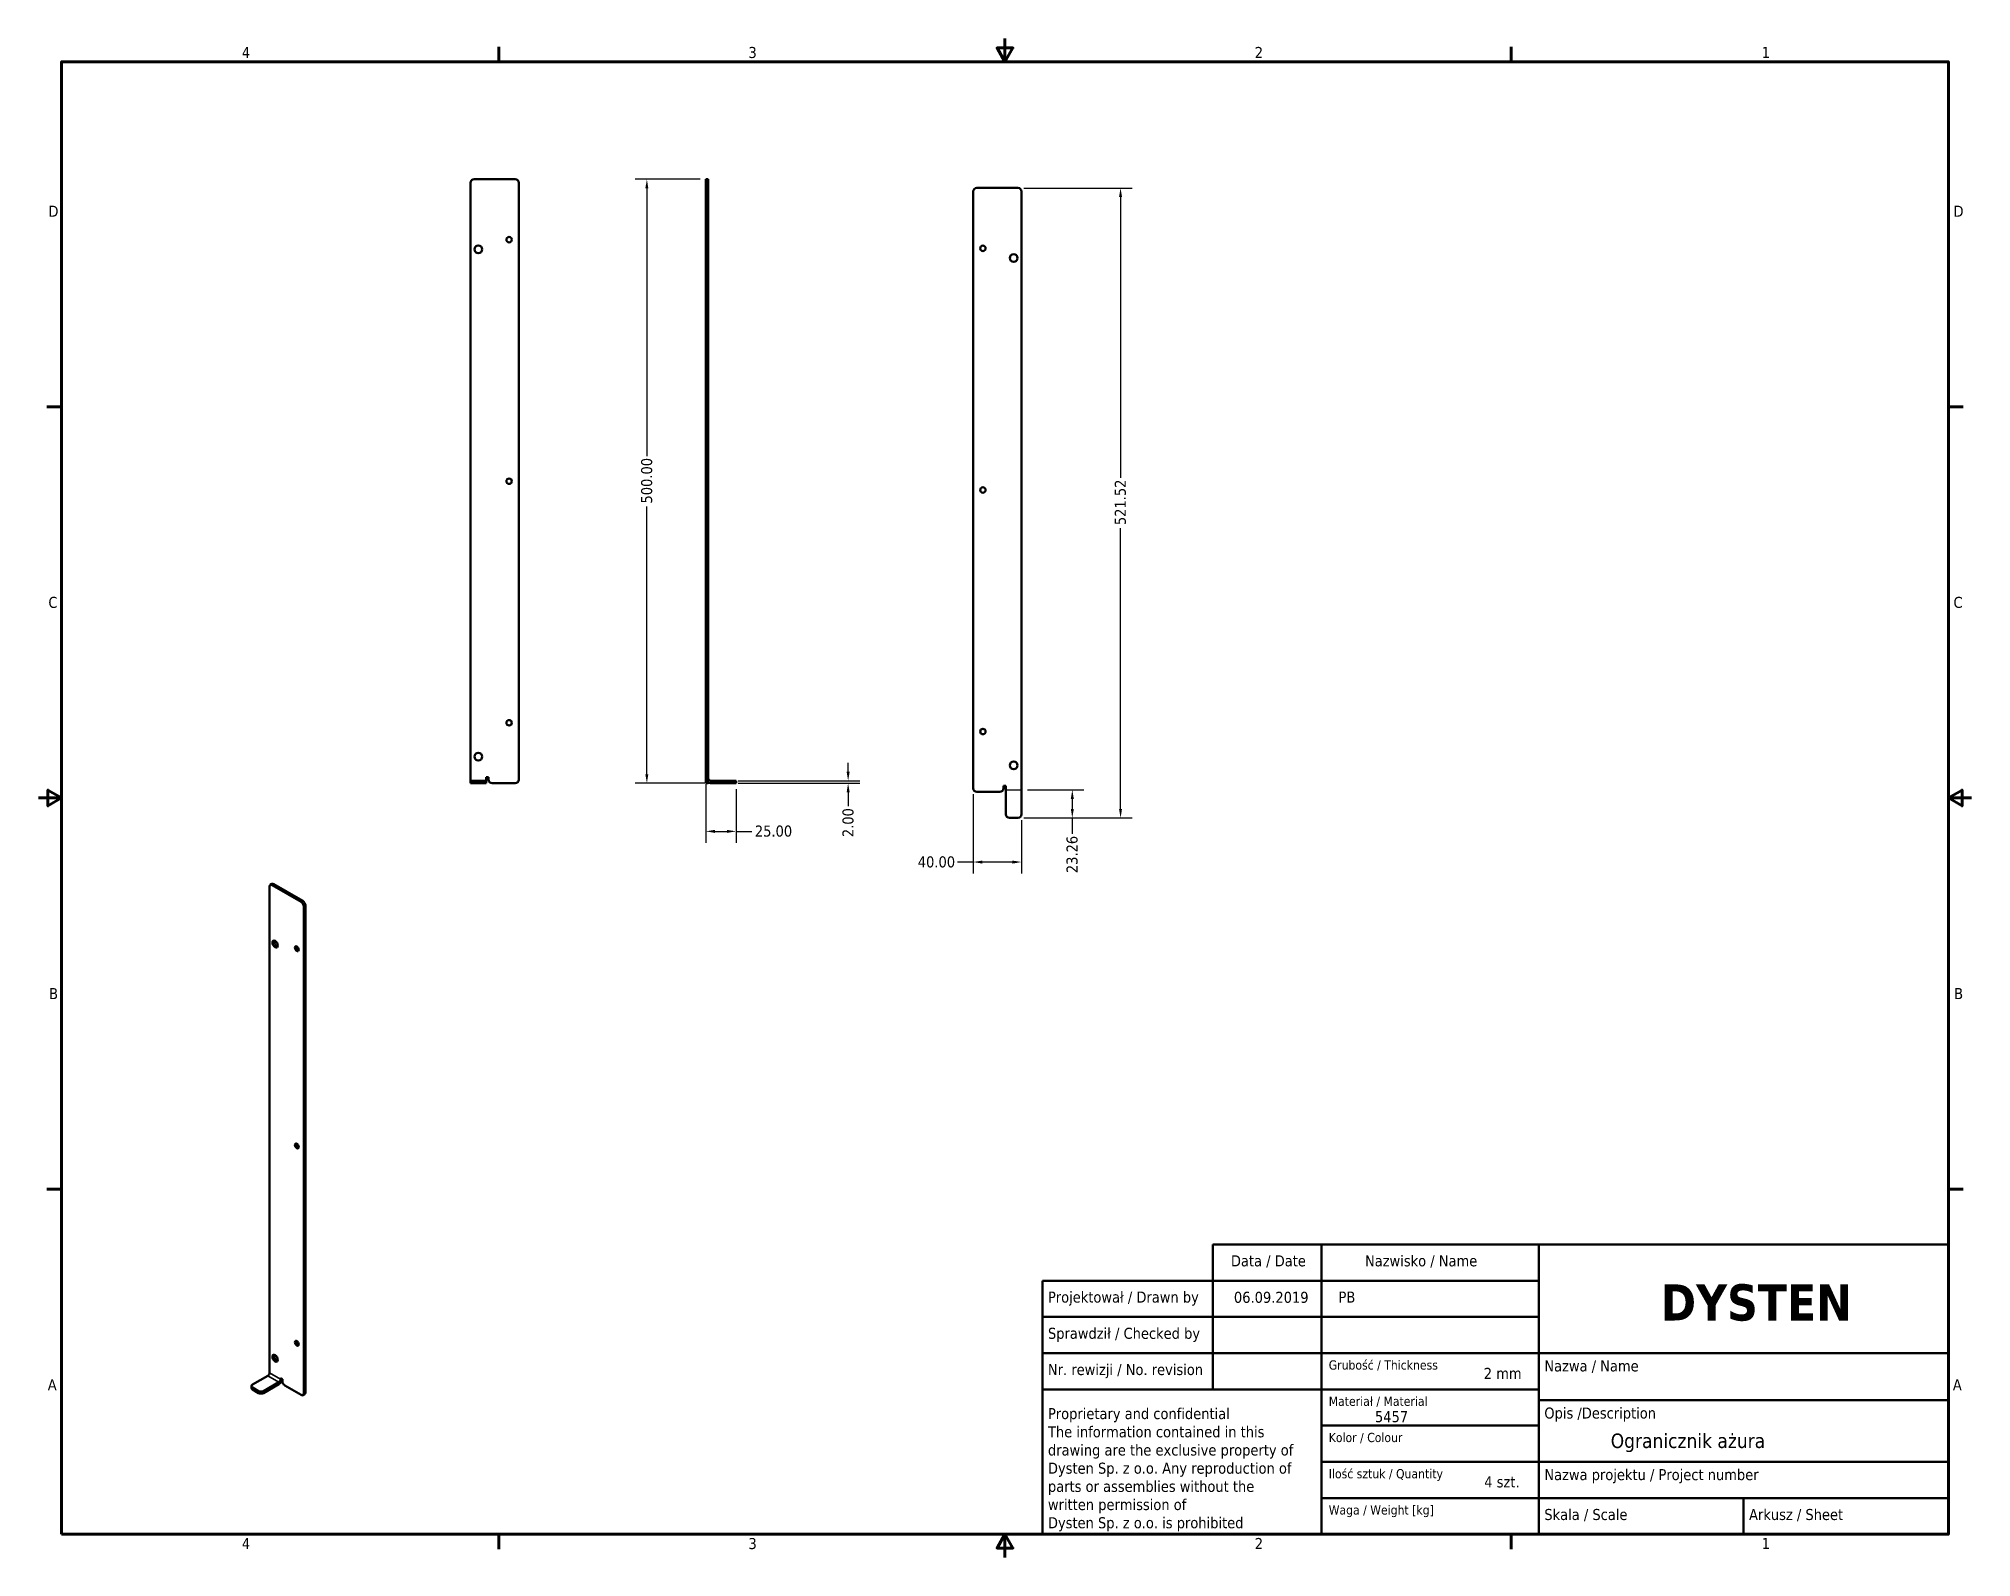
# Model space of a CAD drawing. Header units: millimetres. Extents: x 38 to 1638, y 19 to 1276.
import ezdxf
from ezdxf.enums import TextEntityAlignment as Align

# ---------------------------------------------------------------- set-up
doc = ezdxf.new("R2010")
doc.units = ezdxf.units.MM
doc.header["$LTSCALE"] = 3
for name, color, linetype, lineweight in [('Linia środkowa zgięcia (ANSI)', 7, 'Continuous', 25), ('Obramowanie (ANSI)', 7, 'Continuous', 70), ('Tytuł (ANSI)', 7, 'Continuous', 50), ('Ukryty (ANSI)', 7, 'Continuous', 35), ('Widoczne (ANSI)', 7, 'Continuous', 50), ('Widoczne wąskie (ANSI)', 7, 'Continuous', 35), ('Wymiar (ANSI)', 7, 'Continuous', 25)]:
    doc.layers.add(name, color=color, linetype=linetype, lineweight=lineweight)
doc.styles.add('Styl tekstu42', font='tahoma.ttf')
doc.styles.add('Tekst notatki (ANSI)', font='tahoma.ttf')
doc.dimstyles.new('Domyślne - mm (ANSI)', dxfattribs={"dimscale": 3, "dimtxt": 3.048, "dimasz": 2.5, "dimexe": 3.175, "dimexo": 1.6002, "dimgap": 0.8, "dimtad": 0, "dimtoh": 1, "dimrnd": 1e-08, "dimzin": 4, "dimdsep": 46, "dimtxsty": 'Tekst notatki (ANSI)', "dimcen": 0.09, "dimdle": 10, "dimclrd": 256, "dimclre": 256, "dimclrt": 256, "dimadec": 1, "dimazin": 1, "dimtfac": 1, "dimtofl": 0, "dimtmove": 0, "dimatfit": 3, "dimfxl": 1, "dimtolj": 1, "dimtzin": 4, "dimlwd": -1, "dimlwe": -1, "dimarcsym": 0})

# ---------------------------------------------------------------- blocks, each defined once
blk = doc.blocks.new('Ramki Default Border')
at = {"layer": 'Obramowanie (ANSI)'}
for p, q in [((139.7, 419.1), (139.7, 423.16)), ((419.1, 419.1), (419.1, 423.16)), ((19.05, 323.85), (14.99, 323.85)), ((539.75, 323.85), (543.81, 323.85)), ((19.05, 107.95), (14.99, 107.95)), ((539.75, 107.95), (543.81, 107.95)), ((139.7, 12.7), (139.7, 8.64)), ((419.1, 12.7), (419.1, 8.64))]:
    blk.add_line(p, q, dxfattribs=at)
at = {"layer": 'Obramowanie (ANSI)', "flags": 128}
for points in [[(279.4, 425.45), (279.4, 419.1), (277.2, 422.91), (281.6, 422.91), (279.4, 419.1)], [(19.05, 12.7), (19.05, 419.1), (539.75, 419.1), (539.75, 12.7), (19.05, 12.7)], [(12.7, 215.9), (19.05, 215.9), (15.24, 218.1), (15.24, 213.7), (19.05, 215.9)], [(546.1, 215.9), (539.75, 215.9), (543.56, 218.1), (543.56, 213.7), (539.75, 215.9)], [(279.4, 6.35), (279.4, 12.7), (277.2, 8.89), (281.6, 8.89), (279.4, 12.7)]]:
    blk.add_lwpolyline(points, dxfattribs=at)
at = {"layer": 'Obramowanie (ANSI)', "char_height": 3.05, "attachment_point": 7, "style": 'Tekst notatki (ANSI)'}
for s, insert in [('4', (68.79, 420.12)), ('3', (208.6, 420.05)), ('2', (348.33, 420.12)), ('1', (488.26, 420.12)), ('D', (15.39, 376.3)), ('D', (541.17, 376.3)), ('C', (15.39, 268.3)), ('C', (541.17, 268.3)), ('B', (15.58, 160.4)), ('B', (541.36, 160.4)), ('A', (15.21, 52.45)), ('A', (540.99, 52.45)), ('4', (68.79, 8.64)), ('3', (208.6, 8.57)), ('2', (348.33, 8.64)), ('1', (488.26, 8.64))]:
    blk.add_mtext(s, dxfattribs=dict(at, insert=insert))
blk = doc.blocks.new('Tabelki rysunkowe Tabelka new')
at = {"layer": 'Tytuł (ANSI)'}
for p, q in [((529, 115), (326, 115)), ((326, 115), (326, 109)), ((356, 115), (356, 35)), ((416, 115), (416, 35)), ((529, 115), (529, 35)), ((326, 109), (326, 75)), ((279, 35), (279, 105)), ((279, 105), (356, 105)), ((356, 105), (416, 105)), ((356, 95), (279, 95)), ((356, 95), (416, 95)), ((356, 85), (279, 85)), ((356, 85), (416, 85)), ((416, 85), (529, 85)), ((356, 75), (279, 75)), ((356, 75), (416, 75)), ((416, 72), (529, 72)), ((356, 65), (416, 65)), ((356, 55), (416, 55)), ((416, 55), (529, 55)), ((356, 45), (416, 45)), ((416, 45), (529, 45)), ((472.5, 45), (472.5, 35)), ((529, 35), (279, 35))]:
    blk.add_line(p, q, dxfattribs=at)
at = {"layer": 'Tytuł (ANSI)', "style": 'Tekst notatki (ANSI)'}
for s, insert, char_height, attachment_point in [('Nazwisko / Name', (368, 112), 3.048, 1), ('Data / Date', (331, 112), 3.048, 1), ('Projektował / Drawn by', (280.5, 102), 3.048, 1), ('\\fTahoma|b1|i0;\\H10.0000;DYSTEN', (476, 104), 10, 2), ('Sprawdził / Checked by', (280.5, 92), 3.048, 1), ('Nr. rewizji / No. revision', (280.5, 82), 3.048, 1), ('\\fTahoma|b0|i0;\\H2.5400;Grubość / Thickness', (358, 83), 2.54, 1), ('Nazwa / Name', (417.5, 83), 3.048, 1), ('\\fTahoma|b0|i0;\\H2.5400;Materiał / Material', (358, 73), 2.54, 1), ('Opis /Description ', (417.5, 70), 3.048, 1), ('\\fTahoma|b0|i0;\\H2.5400;Kolor / Colour', (358, 63), 2.54, 1), ('\\fTahoma|b0|i0;\\H2.5400;Ilość sztuk / Quantity', (358, 53), 2.54, 1), ('Nazwa projektu / Project number', (417.5, 53), 3.048, 1), ('\\fTahoma|b0|i0;\\H2.5400;Waga / Weight [kg]', (358, 43), 2.54, 1), ('Skala / Scale', (417.5, 42), 3.048, 1), ('Arkusz / Sheet', (474, 42), 3.048, 1)]:
    blk.add_mtext(s, dxfattribs=dict(at, insert=insert, char_height=char_height, attachment_point=attachment_point))
at = {"layer": 'Tytuł (ANSI)', "insert": (280.5, 69.84), "char_height": 3.048, "attachment_point": 1, "line_spacing_factor": 0.987884, "style": 'Tekst notatki (ANSI)'}
blk.add_mtext('Proprietary and confidential\\PThe information contained in this\\Pdrawing are the exclusive property of\\PDysten Sp. z o.o. Any reproduction of\\Pparts or assemblies without the\\Pwritten permission of\\PDysten Sp. z o.o. is prohibited', dxfattribs=at)
at = {"layer": 'Tytuł (ANSI)'}
for tag, p, height, style in [('Data_001', (331.83, 98.89), 3.05, 'Tekst notatki (ANSI)'), ('Projektował_001', (360.69, 98.95), 3.05, 'Tekst notatki (ANSI)'), ('Grubość_materiału_001', (400.78, 77.89), 3.05, 'Tekst notatki (ANSI)'), ('Materiał_001', (370.75, 65.95), 3.05, 'Tekst notatki (ANSI)'), ('Nazwa_części_001', (435.82, 58.82), 4, 'Styl tekstu42'), ('Ilość_sztuk_001', (400.92, 47.95), 3.05, 'Tekst notatki (ANSI)')]:
    blk.add_attdef(tag, p, '', height=height, dxfattribs=dict(at, style=style))
at = {"layer": 'Tytuł (ANSI)', "style": 'Tekst notatki (ANSI)'}
for tag, p in [('kiedy_sprawdził', (332, 92)), ('Kto_zatwierdził', (361, 92)), ('Nr_części', (465.47, 80.14)), ('RAL', (395.29, 61)), ('Nr_projektu', (499.73, 51)), ('Waga', (401, 41))]:
    blk.add_attdef(tag, text='', height=3.05, dxfattribs=at).set_placement(p, align=Align.TOP_LEFT)
blk = doc.blocks.new('*D5')
at = {"layer": 'Defpoints', "color": 0, "transparency": 16777216}
for p in [(590.5, 663.9), (615.5, 659.9), (590.5, 620.1)]:
    blk.add_point(p, dxfattribs=at)
at = {"layer": 'Wymiar (ANSI)', "transparency": 16777216}
for p, q in [((590.5, 659.1), (590.5, 610.6)), ((615.5, 655.1), (615.5, 610.6)), ((598, 620.1), (608, 620.1)), ((615.5, 620.1), (628.7, 620.1))]:
    blk.add_line(p, q, dxfattribs=at)
for points in [[(598, 621.3), (598, 618.8), (590.5, 620.1)], [(608, 621.3), (608, 618.8), (615.5, 620.1)]]:
    blk.add_solid(points, dxfattribs=at)
at = {"layer": 'Wymiar (ANSI)', "transparency": 16777216, "insert": (631.1, 624.9), "char_height": 9.14, "attachment_point": 1, "style": 'Tekst notatki (ANSI)'}
blk.add_mtext('\\A1;25.00', dxfattribs=at)
blk = doc.blocks.new('*D6')
at = {"layer": 'Defpoints', "color": 0, "transparency": 16777216}
for p in [(612.5, 661.9), (612.5, 659.9), (708.3, 661.9)]:
    blk.add_point(p, dxfattribs=at)
at = {"layer": 'Wymiar (ANSI)', "transparency": 16777216}
for p, q in [((708.3, 669.4), (708.3, 676.9)), ((617.3, 661.9), (717.9, 661.9)), ((617.3, 659.9), (717.9, 659.9)), ((708.3, 652.4), (708.3, 641))]:
    blk.add_line(p, q, dxfattribs=at)
for points in [[(707.1, 669.4), (709.6, 669.4), (708.3, 661.9)], [(707.1, 652.4), (709.6, 652.4), (708.3, 659.9)]]:
    blk.add_solid(points, dxfattribs=at)
at = {"layer": 'Wymiar (ANSI)', "transparency": 16777216, "insert": (703.6, 615.3), "char_height": 9.14, "attachment_point": 1, "rotation": 90, "style": 'Tekst notatki (ANSI)'}
blk.add_mtext('\\A1;2.00', dxfattribs=at)
blk = doc.blocks.new('*D7')
at = {"layer": 'Defpoints', "color": 0, "transparency": 16777216}
for p in [(541.7, 1159.9), (590.5, 1159.9), (594.5, 659.9)]:
    blk.add_point(p, dxfattribs=at)
at = {"layer": 'Wymiar (ANSI)', "transparency": 16777216}
for p, q in [((585.7, 1159.9), (532.1, 1159.9)), ((541.7, 1152.4), (541.7, 930.8)), ((541.7, 667.4), (541.7, 889.1)), ((589.7, 659.9), (532.1, 659.9))]:
    blk.add_line(p, q, dxfattribs=at)
for points in [[(540.4, 1152.4), (542.9, 1152.4), (541.7, 1159.9)], [(540.4, 667.4), (542.9, 667.4), (541.7, 659.9)]]:
    blk.add_solid(points, dxfattribs=at)
at = {"layer": 'Wymiar (ANSI)', "transparency": 16777216, "insert": (536.9, 891.5), "char_height": 9.14, "attachment_point": 1, "rotation": 90, "style": 'Tekst notatki (ANSI)'}
blk.add_mtext('\\A1;500.00', dxfattribs=at)
blk = doc.blocks.new('*D8')
at = {"layer": 'Defpoints', "color": 0, "transparency": 16777216}
for p in [(848.9, 1152.7), (848.9, 631.2), (933.9, 631.2)]:
    blk.add_point(p, dxfattribs=at)
at = {"layer": 'Wymiar (ANSI)', "transparency": 16777216}
for p, q in [((853.7, 1152.7), (943.4, 1152.7)), ((933.9, 1145.2), (933.9, 912.8)), ((933.9, 638.7), (933.9, 871.2)), ((853.7, 631.2), (943.4, 631.2))]:
    blk.add_line(p, q, dxfattribs=at)
for points in [[(932.6, 1145.2), (935.1, 1145.2), (933.9, 1152.7)], [(932.6, 638.7), (935.1, 638.7), (933.9, 631.2)]]:
    blk.add_solid(points, dxfattribs=at)
at = {"layer": 'Wymiar (ANSI)', "transparency": 16777216, "insert": (929.1, 873.6), "char_height": 9.14, "attachment_point": 1, "rotation": 90, "style": 'Tekst notatki (ANSI)'}
blk.add_mtext('\\A1;521.52', dxfattribs=at)
blk = doc.blocks.new('*D9')
at = {"layer": 'Defpoints', "color": 0, "transparency": 16777216}
for p in [(851.9, 654.5), (893.9, 654.5), (848.9, 631.2)]:
    blk.add_point(p, dxfattribs=at)
at = {"layer": 'Wymiar (ANSI)', "transparency": 16777216}
for p, q in [((856.7, 654.5), (903.4, 654.5)), ((893.9, 647), (893.9, 638.7)), ((853.7, 631.2), (903.4, 631.2)), ((893.9, 631.2), (893.9, 618.1))]:
    blk.add_line(p, q, dxfattribs=at)
for points in [[(892.7, 647), (895.2, 647), (893.9, 654.5)], [(892.7, 638.7), (895.2, 638.7), (893.9, 631.2)]]:
    blk.add_solid(points, dxfattribs=at)
at = {"layer": 'Wymiar (ANSI)', "transparency": 16777216, "insert": (889.1, 585.5), "char_height": 9.14, "attachment_point": 1, "rotation": 90, "style": 'Tekst notatki (ANSI)'}
blk.add_mtext('\\A1;23.26', dxfattribs=at)
blk = doc.blocks.new('*D10')
at = {"layer": 'Defpoints', "color": 0, "transparency": 16777216}
for p in [(811.9, 655.7), (851.9, 634.2), (851.9, 594.7)]:
    blk.add_point(p, dxfattribs=at)
at = {"layer": 'Wymiar (ANSI)', "transparency": 16777216}
for p, q in [((811.9, 650.9), (811.9, 585.1)), ((851.9, 629.4), (851.9, 585.1)), ((811.9, 594.7), (798.9, 594.7)), ((844.4, 594.7), (819.4, 594.7))]:
    blk.add_line(p, q, dxfattribs=at)
for points in [[(819.4, 595.9), (819.4, 593.4), (811.9, 594.7)], [(844.4, 595.9), (844.4, 593.4), (851.9, 594.7)]]:
    blk.add_solid(points, dxfattribs=at)
at = {"layer": 'Wymiar (ANSI)', "transparency": 16777216, "insert": (766, 599.4), "char_height": 9.14, "attachment_point": 1, "style": 'Tekst notatki (ANSI)'}
blk.add_mtext('\\A1;40.00', dxfattribs=at)

msp = doc.modelspace()

# ---------------------------------------------------------------- linework, layer by layer
at = {"layer": 'Linia środkowa zgięcia (ANSI)'}
msp.add_line((838.913, 654.468), (851.913, 654.468), dxfattribs=at)
at = {"layer": 'Ukryty (ANSI)'}
for p, q in [((590.489, 1112.189), (592.489, 1112.189)), ((590.489, 1107.689), (592.489, 1107.689)), ((590.489, 1105.139), (592.489, 1105.139)), ((590.489, 1098.739), (592.489, 1098.739)), ((590.489, 912.189), (592.489, 912.189)), ((590.489, 907.689), (592.489, 907.689)), ((590.489, 712.189), (592.489, 712.189)), ((590.489, 707.689), (592.489, 707.689)), ((590.489, 685.139), (592.489, 685.139)), ((590.489, 678.739), (592.489, 678.739)), ((590.489, 664.939), (592.489, 664.939)), ((592.489, 663.939), (592.489, 662.939)), ((592.489, 662.939), (592.489, 660.475))]:
    msp.add_line(p, q, dxfattribs=at)
at = {"layer": 'Widoczne (ANSI)'}
for p, q in [((395.631, 663.939), (395.631, 1156.939)), ((398.631, 1159.939), (432.631, 1159.939)), ((435.631, 1156.939), (435.631, 662.939)), ((590.489, 1156.939), (590.489, 1159.939)), ((592.489, 1159.939), (590.489, 1159.939)), ((590.489, 663.939), (590.489, 1156.939)), ((592.489, 1159.939), (592.489, 1156.939)), ((592.489, 663.939), (592.489, 1156.939)), ((848.913, 1152.73), (814.913, 1152.73)), ((811.913, 1149.73), (811.913, 655.73)), ((851.913, 1149.73), (851.913, 634.206)), ((395.631, 661.939), (395.631, 663.939)), ((395.631, 661.939), (398.631, 661.939)), ((395.631, 661.939), (395.631, 659.939)), ((398.631, 659.939), (395.631, 659.939)), ((405.631, 661.939), (398.631, 661.939)), ((405.631, 659.939), (398.631, 659.939)), ((405.631, 661.939), (408.631, 661.939)), ((408.631, 659.939), (405.631, 659.939)), ((408.631, 663.939), (408.631, 664.939)), ((408.631, 664.939), (410.631, 664.939)), ((408.631, 663.939), (408.631, 661.939)), ((408.631, 659.939), (408.631, 661.939)), ((410.631, 664.939), (410.631, 662.939)), ((432.631, 659.939), (413.631, 659.939)), ((590.489, 662.939), (590.489, 663.939)), ((590.489, 659.939), (590.489, 662.939)), ((590.489, 659.939), (592.489, 659.939)), ((592.489, 660.475), (592.489, 659.939)), ((612.489, 661.939), (594.489, 661.939)), ((594.489, 659.939), (612.489, 659.939)), ((612.489, 661.939), (615.489, 661.939)), ((615.489, 659.939), (612.489, 659.939)), ((615.489, 659.939), (615.489, 661.939)), ((836.913, 655.73), (836.913, 657.73)), ((836.913, 657.73), (838.913, 657.73)), ((838.913, 657.73), (838.913, 634.206)), ((814.913, 652.73), (833.913, 652.73)), ((841.913, 631.206), (848.913, 631.206)), ((231.295, 576.546), (229.881, 575.73)), ((232.795, 576.398), (256.837, 562.517)), ((229.259, 171.824), (229.259, 574.356)), ((231.381, 575.581), (255.422, 561.701)), ((257.544, 558.027), (257.544, 154.677)), ((258.958, 558.843), (258.958, 155.494)), ((214.239, 159.168), (214.239, 160.801)), ((215.117, 162.026), (227.845, 169.374)), ((237.038, 164.067), (224.31, 156.718)), ((237.038, 162.434), (224.31, 155.085)), ((238.452, 166.516), (238.452, 167.333)), ((238.452, 167.333), (239.866, 166.516)), ((239.866, 166.516), (239.866, 164.883)), ((255.422, 153.452), (241.987, 161.209)), ((220.067, 156.718), (215.117, 159.576)), ((220.067, 155.085), (215.117, 157.943)), ((258.337, 154.12), (256.922, 153.304))]:
    msp.add_line(p, q, dxfattribs=at)
for centre, radius in [((402.131, 1101.939), 3.2), ((427.631, 1109.939), 2.25), ((819.913, 1102.73), 2.25), ((845.413, 1094.73), 3.2), ((427.631, 909.939), 2.25), ((819.913, 902.73), 2.25), ((427.631, 709.939), 2.25), ((819.913, 702.73), 2.25), ((402.131, 681.939), 3.2), ((845.413, 674.73), 3.2)]:
    msp.add_circle(centre, radius, dxfattribs=at)
for centre, radius, start, end in [((398.631, 1156.939), 3, 90, 180), ((432.631, 1156.939), 3, 0, 90), ((814.913, 1149.73), 3, 90, 180), ((848.913, 1149.73), 3, 0, 90), ((413.631, 662.939), 3, 180, 270), ((432.631, 662.939), 3, 270, 0), ((594.489, 663.939), 4, 180, 270), ((594.489, 663.939), 2, 180, 270), ((814.913, 655.73), 3, 180, 270), ((833.913, 655.73), 3, 270, 0), ((841.913, 634.206), 3, 180, 270), ((848.913, 634.206), 3, 270, 0)]:
    msp.add_arc(centre, radius, start, end, dxfattribs=at)
for centre, major_axis, start_param, end_param in [((232.795, 573.948), (-1.5, 2.598), 5.49778714, 6.28318531), ((231.381, 573.132), (-1.5, 2.598), 5.49778714, 7.06858347), ((255.422, 559.251), (1.5, -2.598), 0.78539816, 2.35619449), ((256.837, 560.068), (-1.5, 2.598), 3.92699082, 5.49778714), ((235.27, 527.612), (1.6, -2.771), 3.59935477, 5.82542319), ((253.301, 523.734), (1.125, -1.949), 3.82126647, 5.60351149), ((253.301, 360.434), (1.125, -1.949), 3.82126647, 5.60351149), ((253.301, 197.135), (1.125, -1.949), 3.82126647, 5.60351149), ((235.27, 184.683), (1.6, -2.771), 3.59935477, 5.82542319), ((217.239, 160.801), (-3, 0), 5.49778714, 7.06858347), ((227.845, 171.007), (1, 1.732), 3.92699082, 5.49778714), ((237.038, 165.7), (-2, -3.464), 0.78539816, 2.12978619), ((237.038, 165.7), (-1, -1.732), 0.78539816, 2.35619449), ((241.987, 163.659), (-1.5, 2.598), 0.78539816, 2.35619449), ((217.239, 159.168), (-3, 0), 0, 0.78539816), ((222.188, 157.943), (-3, 0), 0.78539816, 2.35619449), ((222.188, 156.31), (3, 0), 3.92699082, 5.49778714), ((255.422, 155.902), (1.5, -2.598), 5.49778714, 7.06858347), ((256.837, 156.718), (1.5, -2.598), 0, 0.78539816)]:
    msp.add_ellipse(centre, major_axis=major_axis, ratio=0.57735027, start_param=start_param, end_param=end_param, dxfattribs=at)
for centre, major_axis in [((233.856, 526.796), (1.6, -2.771)), ((251.887, 522.917), (1.125, -1.949)), ((251.887, 359.618), (1.125, -1.949)), ((251.887, 196.319), (1.125, -1.949)), ((233.856, 183.867), (1.6, -2.771))]:
    msp.add_ellipse(centre, major_axis=major_axis, ratio=0.57735027, dxfattribs=at)
at = {"layer": 'Widoczne wąskie (ANSI)'}
for p, q in [((231.381, 575.581), (232.795, 576.398)), ((256.837, 562.517), (255.422, 561.701)), ((257.544, 558.027), (258.958, 558.843)), ((237.038, 164.067), (227.845, 169.374)), ((229.259, 171.824), (238.452, 166.516)), ((237.038, 162.434), (237.038, 164.067)), ((239.159, 166.925), (238.452, 166.516)), ((215.117, 157.943), (215.117, 159.576)), ((220.067, 156.718), (220.067, 155.085)), ((224.31, 155.085), (224.31, 156.718)), ((258.958, 155.494), (257.544, 154.677))]:
    msp.add_line(p, q, dxfattribs=at)

# ---------------------------------------------------------------- block references
at = {"xscale": 3, "yscale": 3, "zscale": 3}
msp.add_blockref('Ramki Default Border', (0, 0), dxfattribs=at)
msp.add_blockref('Tabelki rysunkowe Tabelka new', (32.25, -66.9), dxfattribs=at).add_auto_attribs({'Projektował_001': 'PB', 'Data_001': '06.09.2019', 'Materiał_001': '5457', 'Grubość_materiału_001': '2 mm', 'Ilość_sztuk_001': '4 szt.', 'Nazwa_części_001': 'Ogranicznik ażura'})

# ---------------------------------------------------------------- dimensions: what is measured, and where the dimension line sits
at = {"layer": 'Wymiar (ANSI)'}
for base, p1, p2, angle, override, picture, middle in [((541.659, 1159.939), (594.489, 659.939), (590.489, 1159.939), 270, {"dimgap": 0.8, "dimtoh": 0, "dimdec": 2, "dimtol": 0, "dimlim": 0, "dimtp": 0, "dimtm": 0, "dimtdec": 2, "dimatfit": 1}, '*D7', (541.659, 909.939)), ((933.875, 631.206), (848.913, 1152.73), (848.913, 631.206), 90, {"dimgap": 0.8, "dimtoh": 0, "dimdec": 2, "dimtol": 0, "dimlim": 0, "dimtp": 0, "dimtm": 0, "dimtdec": 2, "dimatfit": 1}, '*D8', (933.875, 891.968)), ((708.327, 661.939), (612.489, 659.939), (612.489, 661.939), 90, {"dimgap": 0.8, "dimtoh": 0, "dimdec": 2, "dimtol": 0, "dimlim": 0, "dimtp": 0, "dimtm": 0, "dimtdec": 2, "dimatfit": 1}, '*D6', (708.327, 626.944)), ((851.913, 594.67), (811.913, 655.73), (851.913, 634.206), 180, {"dimgap": 0.8, "dimtoh": 0, "dimdec": 2, "dimtol": 0, "dimlim": 0, "dimtp": 0, "dimtm": 0, "dimtdec": 2, "dimatfit": 2}, '*D10', (781.271, 594.67)), ((893.911, 654.468), (848.913, 631.206), (851.913, 654.468), 270, {"dimgap": 0.8, "dimtoh": 0, "dimdec": 2, "dimtol": 0, "dimlim": 0, "dimtp": 0, "dimtm": 0, "dimtdec": 2, "dimatfit": 2}, '*D9', (893.911, 600.564))]:
    dim = msp.add_linear_dim(base=base, p1=p1, p2=p2, angle=angle, dimstyle='Domyślne - mm (ANSI)', override=override, dxfattribs=at)
    dim.commit()
    dim.dimension.update_dxf_attribs({"geometry": picture, "text_midpoint": middle, "dimtype": 160})
dim = msp.add_linear_dim(base=(590.489, 620.091), p1=(615.489, 659.939), p2=(590.489, 663.939), dimstyle='Domyślne - mm (ANSI)', override={"dimgap": 0.8, "dimtoh": 0, "dimdec": 2, "dimtol": 0, "dimlim": 0, "dimtp": 0, "dimtm": 0, "dimtdec": 2, "dimatfit": 2}, dxfattribs=at)
dim.commit()
dim.dimension.update_dxf_attribs({"geometry": '*D5', "text_midpoint": (646.131, 620.091), "dimtype": 160})

doc.saveas('drawing.dxf')
